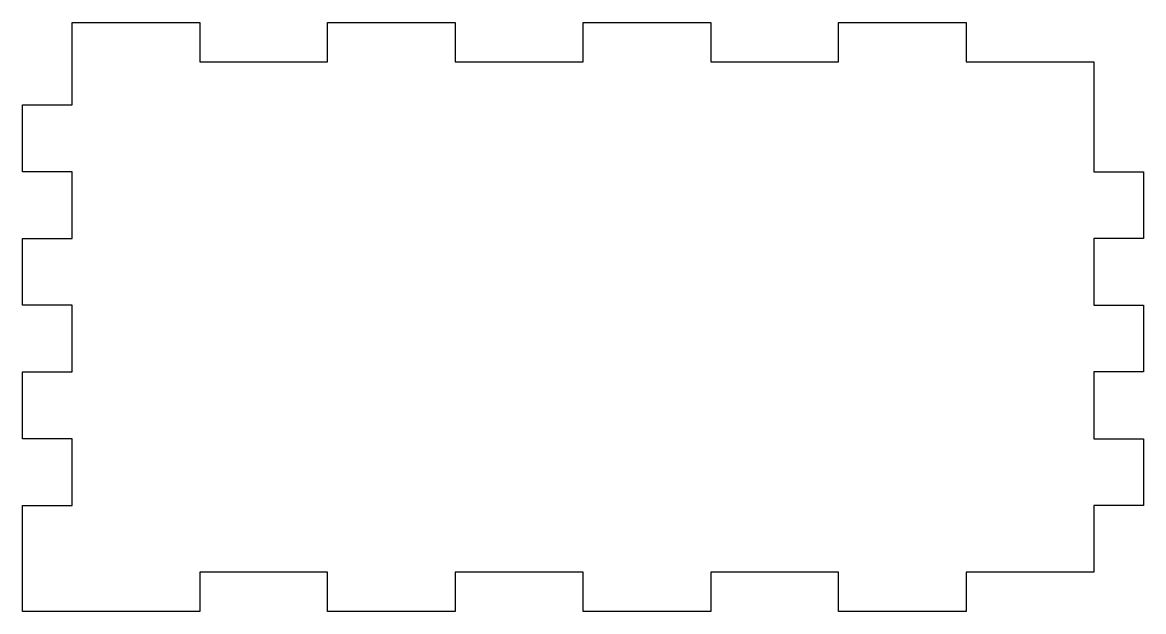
# Model space of a CAD drawing. Header units: millimetres. Extents: x -71 to 71, y -55 to 20.
import ezdxf

# ---------------------------------------------------------------- set-up
doc = ezdxf.new("R2010")
doc.units = ezdxf.units.MM
doc.layers.get('0').update_dxf_attribs({"linetype": 'CONTINUOUS'})

msp = doc.modelspace()

# ---------------------------------------------------------------- linework, layer by layer
msp.add_lwpolyline([(48.73, 15.35), (64.98, 15.35), (64.98, 1.35), (71.33, 1.35), (71.33, -7.15), (64.98, -7.15), (64.98, -15.65), (71.33, -15.65), (71.33, -24.15), (64.98, -24.15), (64.98, -32.65), (71.33, -32.65), (71.33, -41.15), (64.98, -41.15), (64.98, -49.65), (48.73, -49.65), (48.73, -54.65), (32.48, -54.65), (32.48, -49.65), (16.23, -49.65), (16.23, -54.65), (-0.02, -54.65), (-0.02, -49.65), (-16.27, -49.65), (-16.27, -54.65), (-32.52, -54.65), (-32.52, -49.65), (-48.77, -49.65), (-48.77, -54.65), (-71.37, -54.65), (-71.37, -41.15), (-65.02, -41.15), (-65.02, -32.65), (-71.37, -32.65), (-71.37, -24.15), (-65.02, -24.15), (-65.02, -15.65), (-71.37, -15.65), (-71.37, -7.15), (-65.02, -7.15), (-65.02, 1.35), (-71.37, 1.35), (-71.37, 9.85), (-65.02, 9.85), (-65.02, 20.35), (-48.77, 20.35), (-48.77, 15.35), (-32.52, 15.35), (-32.52, 20.35), (-16.27, 20.35), (-16.27, 15.35), (-0.02, 15.35), (-0.02, 20.35), (16.23, 20.35), (16.23, 15.35), (32.48, 15.35), (32.48, 20.35), (48.73, 20.35)], close=True)

doc.saveas('drawing.dxf')
